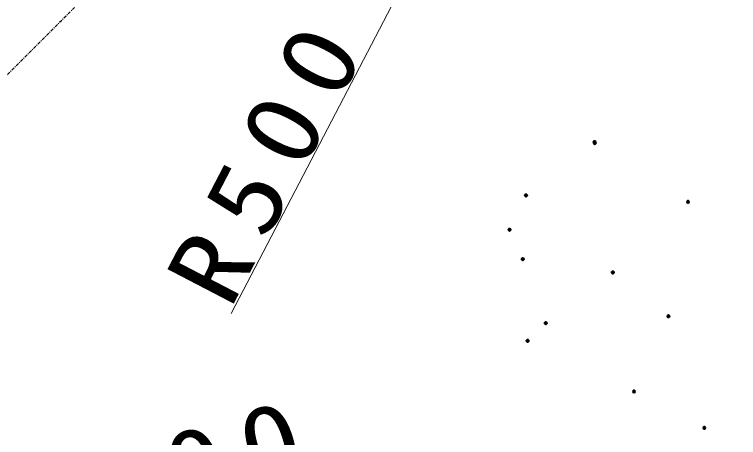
# Model space of a CAD drawing. Units: millimetres, scale not verified. Extents: x -15400 to 0, y 0 to 10680.
# Drawn here: x -12741 to -12031, y 7661 to 8076 of the extents above; entities that cross this region are included whole.
import ezdxf

# ---------------------------------------------------------------- set-up
doc = ezdxf.new("R2010")
doc.units = ezdxf.units.MM
doc.linetypes.add('USER2', pattern=[6, 3, -1, 1, -1])
doc.linetypes.add('USER3', pattern=[8, 3, -1, 1, -1, 1, -1])
doc.layers.add('線', color=2, linetype='Continuous', lineweight=25)
doc.layers.add('補助', color=2, linetype='Continuous', lineweight=50)
doc.styles.add('ＭＳ ゴシック', font='')
doc.styles.get('ＭＳ ゴシック').set_extended_font_data('MS Gothic')

msp = doc.modelspace()

# ---------------------------------------------------------------- linework, layer by layer
at = {"layer": '線', "color": 20, "linetype": 'USER2'}
msp.add_line((-12388.947, 8376.053), (-13096.053, 7668.947), dxfattribs=at)
at = {"layer": '線', "linetype": 'USER3'}
msp.add_arc((-12742.5, 8022.5), 1057.5, 46.30541, 223.69459, dxfattribs=at)
at = {"layer": '線', "color": 20, "linetype": 'USER2'}
msp.add_arc((-12742.5, 8022.5), 500, 45, 225, dxfattribs=at)
at = {"layer": '補助', "lineweight": 13}
msp.add_line((-12035.393, 8729.607), (-12528.189, 7782.955), dxfattribs=at)
at = {"layer": '補助'}
for points in [[(-12171.747, 7950.199), (-12171.93, 7950.216), (-12172.108, 7950.267), (-12172.273, 7950.349), (-12172.42, 7950.46), (-12172.545, 7950.597), (-12172.642, 7950.754), (-12172.708, 7950.926), (-12172.742, 7951.107), (-12172.742, 7951.292), (-12172.708, 7951.473), (-12172.642, 7951.645), (-12172.545, 7951.802), (-12172.42, 7951.938), (-12172.273, 7952.05), (-12172.108, 7952.132), (-12171.93, 7952.182), (-12171.747, 7952.199), (-12171.563, 7952.182), (-12171.385, 7952.132), (-12171.22, 7952.05), (-12171.073, 7951.938), (-12170.949, 7951.802), (-12170.851, 7951.645), (-12170.785, 7951.473), (-12170.751, 7951.292), (-12170.751, 7951.107), (-12170.785, 7950.926), (-12170.851, 7950.754), (-12170.949, 7950.597), (-12171.073, 7950.46), (-12171.22, 7950.349), (-12171.385, 7950.267), (-12171.563, 7950.216)], [(-12171.673, 7949.202), (-12171.856, 7949.219), (-12172.034, 7949.27), (-12172.199, 7949.352), (-12172.346, 7949.463), (-12172.471, 7949.599), (-12172.568, 7949.756), (-12172.634, 7949.928), (-12172.668, 7950.11), (-12172.668, 7950.294), (-12172.634, 7950.476), (-12172.568, 7950.648), (-12172.471, 7950.805), (-12172.346, 7950.941), (-12172.199, 7951.052), (-12172.034, 7951.135), (-12171.856, 7951.185), (-12171.673, 7951.202), (-12171.489, 7951.185), (-12171.311, 7951.135), (-12171.146, 7951.052), (-12170.999, 7950.941), (-12170.874, 7950.805), (-12170.777, 7950.648), (-12170.711, 7950.476), (-12170.677, 7950.294), (-12170.677, 7950.11), (-12170.711, 7949.928), (-12170.777, 7949.756), (-12170.874, 7949.599), (-12170.999, 7949.463), (-12171.146, 7949.352), (-12171.311, 7949.27), (-12171.489, 7949.219)], [(-12239.074, 7897.873), (-12239.258, 7897.89), (-12239.436, 7897.94), (-12239.601, 7898.023), (-12239.748, 7898.134), (-12239.872, 7898.27), (-12239.969, 7898.427), (-12240.036, 7898.599), (-12240.07, 7898.78), (-12240.07, 7898.965), (-12240.036, 7899.146), (-12239.969, 7899.318), (-12239.872, 7899.475), (-12239.748, 7899.612), (-12239.601, 7899.723), (-12239.436, 7899.805), (-12239.258, 7899.856), (-12239.074, 7899.873), (-12238.891, 7899.856), (-12238.713, 7899.805), (-12238.548, 7899.723), (-12238.401, 7899.612), (-12238.276, 7899.475), (-12238.179, 7899.318), (-12238.112, 7899.146), (-12238.079, 7898.965), (-12238.079, 7898.78), (-12238.112, 7898.599), (-12238.179, 7898.427), (-12238.276, 7898.27), (-12238.401, 7898.134), (-12238.548, 7898.023), (-12238.713, 7897.94), (-12238.891, 7897.89)], [(-12080.199, 7891.457), (-12080.383, 7891.474), (-12080.56, 7891.524), (-12080.725, 7891.606), (-12080.873, 7891.718), (-12080.997, 7891.854), (-12081.094, 7892.011), (-12081.161, 7892.183), (-12081.195, 7892.364), (-12081.195, 7892.549), (-12081.161, 7892.73), (-12081.094, 7892.902), (-12080.997, 7893.059), (-12080.873, 7893.196), (-12080.725, 7893.307), (-12080.56, 7893.389), (-12080.383, 7893.44), (-12080.199, 7893.457), (-12080.015, 7893.44), (-12079.838, 7893.389), (-12079.672, 7893.307), (-12079.525, 7893.196), (-12079.401, 7893.059), (-12079.304, 7892.902), (-12079.237, 7892.73), (-12079.203, 7892.549), (-12079.203, 7892.364), (-12079.237, 7892.183), (-12079.304, 7892.011), (-12079.401, 7891.854), (-12079.525, 7891.718), (-12079.672, 7891.606), (-12079.838, 7891.524), (-12080.015, 7891.474)], [(-12255.122, 7864.188), (-12255.306, 7864.205), (-12255.483, 7864.256), (-12255.649, 7864.338), (-12255.796, 7864.449), (-12255.92, 7864.585), (-12256.017, 7864.742), (-12256.084, 7864.914), (-12256.118, 7865.096), (-12256.118, 7865.28), (-12256.084, 7865.462), (-12256.017, 7865.634), (-12255.92, 7865.791), (-12255.796, 7865.927), (-12255.649, 7866.038), (-12255.483, 7866.12), (-12255.306, 7866.171), (-12255.122, 7866.188), (-12254.938, 7866.171), (-12254.761, 7866.12), (-12254.596, 7866.038), (-12254.448, 7865.927), (-12254.324, 7865.791), (-12254.227, 7865.634), (-12254.16, 7865.462), (-12254.126, 7865.28), (-12254.126, 7865.096), (-12254.16, 7864.914), (-12254.227, 7864.742), (-12254.324, 7864.585), (-12254.448, 7864.449), (-12254.596, 7864.338), (-12254.761, 7864.256), (-12254.938, 7864.205)], [(-12242.284, 7835.315), (-12242.468, 7835.332), (-12242.645, 7835.383), (-12242.81, 7835.465), (-12242.957, 7835.576), (-12243.082, 7835.713), (-12243.179, 7835.87), (-12243.246, 7836.042), (-12243.279, 7836.223), (-12243.279, 7836.408), (-12243.246, 7836.589), (-12243.179, 7836.761), (-12243.082, 7836.918), (-12242.957, 7837.054), (-12242.81, 7837.166), (-12242.645, 7837.248), (-12242.468, 7837.298), (-12242.284, 7837.315), (-12242.1, 7837.298), (-12241.923, 7837.248), (-12241.757, 7837.166), (-12241.61, 7837.054), (-12241.486, 7836.918), (-12241.389, 7836.761), (-12241.322, 7836.589), (-12241.288, 7836.408), (-12241.288, 7836.223), (-12241.322, 7836.042), (-12241.389, 7835.87), (-12241.486, 7835.713), (-12241.61, 7835.576), (-12241.757, 7835.465), (-12241.923, 7835.383), (-12242.1, 7835.332)], [(-12153.92, 7822.244), (-12154.104, 7822.261), (-12154.282, 7822.311), (-12154.447, 7822.394), (-12154.594, 7822.505), (-12154.718, 7822.641), (-12154.816, 7822.798), (-12154.882, 7822.97), (-12154.916, 7823.152), (-12154.916, 7823.336), (-12154.882, 7823.517), (-12154.816, 7823.69), (-12154.718, 7823.846), (-12154.594, 7823.983), (-12154.447, 7824.094), (-12154.282, 7824.176), (-12154.104, 7824.227), (-12153.92, 7824.244), (-12153.737, 7824.227), (-12153.559, 7824.176), (-12153.394, 7824.094), (-12153.247, 7823.983), (-12153.122, 7823.846), (-12153.025, 7823.69), (-12152.959, 7823.517), (-12152.925, 7823.336), (-12152.925, 7823.152), (-12152.959, 7822.97), (-12153.025, 7822.798), (-12153.122, 7822.641), (-12153.247, 7822.505), (-12153.394, 7822.394), (-12153.559, 7822.311), (-12153.737, 7822.261)], [(-12099.457, 7779.174), (-12099.64, 7779.191), (-12099.818, 7779.241), (-12099.983, 7779.324), (-12100.13, 7779.435), (-12100.255, 7779.571), (-12100.352, 7779.728), (-12100.418, 7779.9), (-12100.452, 7780.082), (-12100.452, 7780.266), (-12100.418, 7780.448), (-12100.352, 7780.62), (-12100.255, 7780.777), (-12100.13, 7780.913), (-12099.983, 7781.024), (-12099.818, 7781.106), (-12099.64, 7781.157), (-12099.457, 7781.174), (-12099.273, 7781.157), (-12099.095, 7781.106), (-12098.93, 7781.024), (-12098.783, 7780.913), (-12098.659, 7780.777), (-12098.561, 7780.62), (-12098.495, 7780.448), (-12098.461, 7780.266), (-12098.461, 7780.082), (-12098.495, 7779.9), (-12098.561, 7779.728), (-12098.659, 7779.571), (-12098.783, 7779.435), (-12098.93, 7779.324), (-12099.095, 7779.241), (-12099.273, 7779.191)], [(-12219.717, 7772.519), (-12219.901, 7772.536), (-12220.079, 7772.586), (-12220.244, 7772.668), (-12220.391, 7772.78), (-12220.515, 7772.916), (-12220.612, 7773.073), (-12220.679, 7773.245), (-12220.713, 7773.426), (-12220.713, 7773.611), (-12220.679, 7773.792), (-12220.612, 7773.964), (-12220.515, 7774.121), (-12220.391, 7774.258), (-12220.244, 7774.369), (-12220.079, 7774.451), (-12219.901, 7774.502), (-12219.717, 7774.519), (-12219.534, 7774.502), (-12219.356, 7774.451), (-12219.191, 7774.369), (-12219.044, 7774.258), (-12218.919, 7774.121), (-12218.822, 7773.964), (-12218.755, 7773.792), (-12218.722, 7773.611), (-12218.722, 7773.426), (-12218.755, 7773.245), (-12218.822, 7773.073), (-12218.919, 7772.916), (-12219.044, 7772.78), (-12219.191, 7772.668), (-12219.356, 7772.586), (-12219.534, 7772.536)], [(-12237.469, 7755.113), (-12237.653, 7755.13), (-12237.831, 7755.181), (-12237.996, 7755.263), (-12238.143, 7755.374), (-12238.267, 7755.511), (-12238.365, 7755.668), (-12238.431, 7755.84), (-12238.465, 7756.021), (-12238.465, 7756.206), (-12238.431, 7756.387), (-12238.365, 7756.559), (-12238.267, 7756.716), (-12238.143, 7756.852), (-12237.996, 7756.964), (-12237.831, 7757.046), (-12237.653, 7757.096), (-12237.469, 7757.113), (-12237.286, 7757.096), (-12237.108, 7757.046), (-12236.943, 7756.964), (-12236.796, 7756.852), (-12236.671, 7756.716), (-12236.574, 7756.559), (-12236.508, 7756.387), (-12236.474, 7756.206), (-12236.474, 7756.021), (-12236.508, 7755.84), (-12236.574, 7755.668), (-12236.671, 7755.511), (-12236.796, 7755.374), (-12236.943, 7755.263), (-12237.108, 7755.181), (-12237.286, 7755.13)], [(-12133.157, 7705.388), (-12133.341, 7705.405), (-12133.519, 7705.456), (-12133.684, 7705.538), (-12133.831, 7705.649), (-12133.955, 7705.785), (-12134.053, 7705.942), (-12134.119, 7706.114), (-12134.153, 7706.296), (-12134.153, 7706.48), (-12134.119, 7706.662), (-12134.053, 7706.834), (-12133.955, 7706.991), (-12133.831, 7707.127), (-12133.684, 7707.238), (-12133.519, 7707.321), (-12133.341, 7707.371), (-12133.157, 7707.388), (-12132.974, 7707.371), (-12132.796, 7707.321), (-12132.631, 7707.238), (-12132.484, 7707.127), (-12132.359, 7706.991), (-12132.262, 7706.834), (-12132.196, 7706.662), (-12132.162, 7706.48), (-12132.162, 7706.296), (-12132.196, 7706.114), (-12132.262, 7705.942), (-12132.359, 7705.785), (-12132.484, 7705.649), (-12132.631, 7705.538), (-12132.796, 7705.456), (-12132.974, 7705.405)], [(-12064.185, 7669.772), (-12064.369, 7669.789), (-12064.546, 7669.839), (-12064.712, 7669.921), (-12064.859, 7670.033), (-12064.983, 7670.169), (-12065.08, 7670.326), (-12065.147, 7670.498), (-12065.181, 7670.679), (-12065.181, 7670.864), (-12065.147, 7671.045), (-12065.08, 7671.217), (-12064.983, 7671.374), (-12064.859, 7671.511), (-12064.712, 7671.622), (-12064.546, 7671.704), (-12064.369, 7671.755), (-12064.185, 7671.772), (-12064.001, 7671.755), (-12063.824, 7671.704), (-12063.659, 7671.622), (-12063.511, 7671.511), (-12063.387, 7671.374), (-12063.29, 7671.217), (-12063.223, 7671.045), (-12063.189, 7670.864), (-12063.189, 7670.679), (-12063.223, 7670.498), (-12063.29, 7670.326), (-12063.387, 7670.169), (-12063.511, 7670.033), (-12063.659, 7669.921), (-12063.824, 7669.839), (-12064.001, 7669.789)]]:
    msp.add_lwpolyline(points, close=True, dxfattribs=at)

# ---------------------------------------------------------------- texts
at = {"layer": '補助', "char_height": 73.31, "attachment_point": 8, "style": 'ＭＳ ゴシック'}
for insert, rotation in [((-12457.835, 7920.27), 62.5), ((-12578.711, 7589.297), 17.396)]:
    msp.add_mtext('\\T1.33;\\W1.15;R500', dxfattribs=dict(at, insert=insert, rotation=rotation))

doc.saveas('drawing.dxf')
